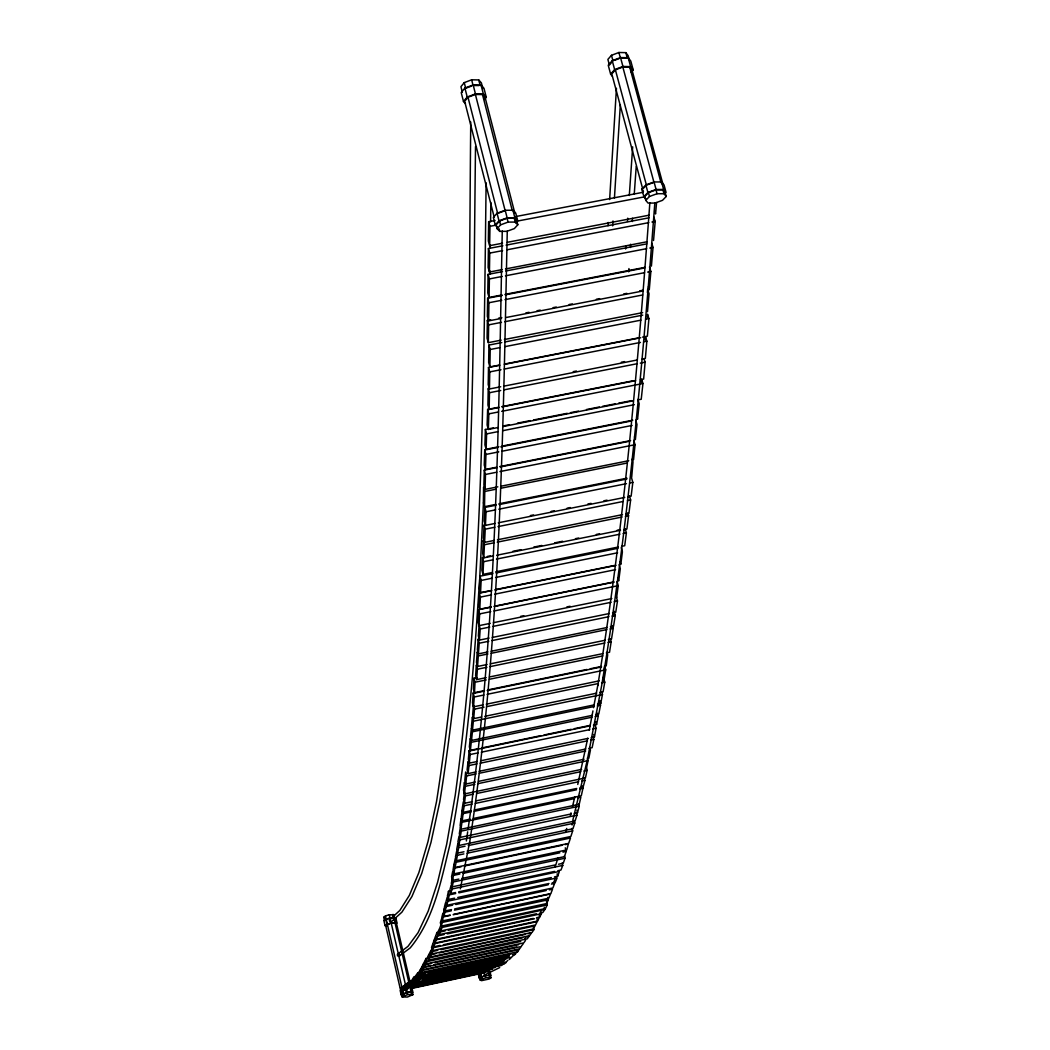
<?xml version="1.0" encoding="UTF-8"?>
<svg xmlns="http://www.w3.org/2000/svg" width="1050" height="1050" viewBox="0 0 1050 1050"><rect width="100%" height="100%" fill="white"/><g stroke="black" fill="none" stroke-linecap="round" stroke-linejoin="round"><path stroke-width="1.5" d="M470.741 122.023C468.444 348.652 471.699 577.041 436.524 801.596L427.993 841.562L418.884 872.563L409.356 895.374L399.866 910.416L389.708 919.734M475.519 146.528C472.815 365.085 474.574 585.322 439.819 801.741L430.973 842.467L421.719 873.442L411.915 896.556L401.927 912.135L391.453 921.651M486.111 182.766C483.656 387.109 482.659 592.384 455.241 795.244L446.67 844.279L437.601 882.315L428.177 911.177L418.058 932.663L407.938 946.418L397.412 954.293L397.543 955.854L399.105 956.13M489.956 274.011L489.996 270.756M490.271 247.971L490.311 244.716M490.586 221.931L490.822 202.414M495.075 220.487L488.644 221.707L488.329 241.106L489.654 245.674L502.543 243.206M490.573 319.751L487.371 320.381L487.082 338.205L488.342 342.654L501.204 340.148M502.058 295.457L487.646 298.239L487.344 316.404L488.631 320.88L501.48 318.399M502.504 271.609L488.079 274.378L487.777 292.937L489.077 297.439L501.939 294.958M502.871 245.766L488.421 248.535L488.119 267.501L489.431 272.042L502.294 269.561M484.523 506.678L484.772 491.452L483.591 487.213L483.354 502.464L484.523 506.678L495.731 504.433M489.654 245.674L489.983 226.301L488.644 221.707M488.631 320.88L488.933 302.741L487.646 298.239M489.077 297.439L489.392 278.919L488.079 274.378M489.431 272.042L489.746 253.089L488.421 248.535M488.342 342.654L488.644 324.857L487.371 320.381M499.721 365.295L488.499 367.487L488.211 384.576L489.458 388.973L500.706 386.767M501.756 342.576L488.933 345.069L488.644 362.499L489.891 366.923L499.538 365.046M489.169 409.461L489.471 392.713L488.224 388.329L487.935 405.103L489.169 409.461L498.829 407.558M489.458 388.973L489.759 371.897L488.499 367.487M489.891 366.923L490.206 349.506L488.933 345.069M502.267 230.974C498.383 430.395 496.873 630.866 468.129 828.634M507.268 231.079C502.871 434.818 500.942 639.712 469.77 841.522M497.149 467.565L484.299 470.124L483.892 485.087L485.074 489.379L497.844 486.833M485.074 489.379L485.481 474.456L484.299 470.124M497.582 447.497L484.733 450.043L484.26 465.071L485.454 469.429L496.624 467.211M493.408 427.901L485.376 429.476L484.916 444.872L486.124 449.256L498.868 446.723M486.124 449.256L486.596 433.886L485.376 429.476M485.454 469.429L485.94 454.427L484.733 450.043M498.855 407.203L487.633 409.408L487.121 425.014L488.329 429.437L497.989 427.534M488.329 429.437L488.854 413.858L487.633 409.408M496.046 505.194L484.877 507.426L484.273 521.062L485.428 525.381L495.036 523.451M483.446 502.806L479.811 576.345M483.827 557.852L484.417 544.74L483.276 540.461L482.698 553.599L483.827 557.852L493.474 555.909M485.428 525.381L486.045 511.77L484.877 507.426M492.857 573.602L480.021 576.201L479.43 588.696L480.546 592.896L491.702 590.638M480.546 592.896L481.136 580.427L480.021 576.201M477.173 677.552L473.983 678.208L473.445 689.128L474.482 693.144L483.998 691.176M482.974 574.403L483.604 561.697L482.475 557.432L481.858 570.15L482.974 574.403L492.529 572.46M484.588 542.391L485.231 529.174L484.076 524.856L483.446 538.086L484.588 542.391L494.209 540.448M490.521 590.612L479.273 592.896L478.669 605.023L479.771 609.21L490.941 606.939M474.482 693.144L475.02 682.237L473.983 678.208M479.771 609.21L480.375 597.109L479.273 592.896M491.282 607.123L478.538 609.709L477.908 621.482L478.997 625.643L490.206 623.359M478.997 625.643L479.64 613.896L478.538 609.709M608.029 225.75L608.226 222.469M609.63 199.566L616.442 88.318M612.675 225.855L612.99 220.946M614.434 198.043L620.327 104.79M479.443 640.093L480.191 629.016L479.115 624.829L478.367 635.919L479.443 640.093L489.064 638.124M479.587 579.561C473.891 668.364 467.014 757.378 449.886 844.817C441.066 880.372 434.175 918.829 410.235 947.874L399.394 955.946L399.827 955.041M625.603 248.994L625.826 245.752M627.506 221.432L627.729 218.177M629.304 195.484L632.678 146.843M628.714 271.806L628.95 268.564M630.446 247.485L630.683 244.243M632.297 221.537L632.533 218.295M634.266 193.974L636.234 166.412M476.648 679.612L477.396 669.231L476.346 665.109L475.611 675.517L476.648 679.612L486.255 677.644M477.54 666.474L478.301 655.948L477.238 651.801L476.477 662.353L477.54 666.474L487.108 664.506M478.433 653.874L479.22 643.217L478.157 639.03L477.369 649.714L478.433 653.874L487.974 651.919M484.457 690.611L473.235 692.921L472.487 702.791L473.524 706.847L483.066 704.865M473.524 706.847L474.272 696.99L473.235 692.921M649.858 202.729C638.019 364.206 624.12 525.761 597.752 685.624M654.832 202.834C642.666 364.35 628.425 525.932 601.624 685.755L587.265 760.213L572.841 820.142M473.694 718.646L474.495 709.157L473.484 705.114L472.684 714.617L473.694 718.646L481.688 716.992M647.378 292.582L647.666 289.314L649.044 293.751L647.482 311.692M631.693 477.238L633.019 461.869L632.179 459.06M656.565 202.558L655.567 213.951L654.609 210.932M649.477 267.002L650.869 271.464L649.281 289.748L648.362 286.794M651.407 266.109L653.034 247.433L651.617 242.944M653.533 240.502L655.2 221.419L653.769 216.904M645.238 339.951L645.514 336.814L646.866 341.184L645.356 358.391L642.141 359.021M647.273 317.389L647.548 314.199L648.913 318.596L647.378 336.158L642.561 337.102M644.227 359.271L645.133 362.171L643.637 379.063L640.421 379.693M478.708 748.584L469.153 750.579L468.352 759.229L469.324 763.153L477.343 761.486M469.324 763.153L470.137 754.53L469.153 750.579M472.474 730.157L473.353 721.206L472.342 717.163L471.476 726.141L472.474 730.157L594.313 704.865M633.544 459.769L635.066 444.688L633.793 440.396M465.78 784.035L466.607 775.924L465.636 772.013L464.822 780.15L465.78 784.035L475.361 782.027M471.516 740.473L472.408 731.784L471.411 727.755L470.518 736.47L471.516 740.473L592.423 715.326M470.348 750.776L471.24 742.311L470.256 738.308L469.363 746.799L470.348 750.776L590.179 725.826M641.288 382.266L641.616 379.116L642.941 383.512L641.235 399.249L638.019 399.879M468.09 773.601L468.996 765.555L468.024 761.604L467.132 769.676L468.09 773.601L476.044 771.934M464.454 793.944L465.347 786.279L464.389 782.381L463.509 790.072L464.454 793.944L581.621 769.374M462.21 820.824L463.089 813.632L462.158 809.812L461.278 817.031L462.21 820.824L470.151 819.158M464.481 803.303L465.386 795.887L464.441 792.002L463.549 799.457L464.481 803.303L472.434 801.636M627.742 512.886L628.556 515.721L626.916 528.977L623.7 529.633M631.601 478.065L632.835 482.383L631.142 496.125L627.939 496.768M629.396 495.679L630.63 499.971L628.924 513.332L625.708 513.975M461.029 829.224L461.934 822.294L461.016 818.488L460.123 825.444L461.029 829.224L579.206 804.3L580.847 797.239L577.671 797.908M606.231 665.949L607.674 654.911L606.939 652.247M625.17 528.636L626.378 532.875L624.711 545.711L621.534 546.354M617.059 581.516L618.227 585.664L616.613 597.555L615.851 594.812M467.67 831.823L466.358 840.958M616.337 596.82L617.479 600.981L615.759 612.202L612.557 612.859M610.444 639.004L611.179 641.734L609.525 652.26L606.322 652.916M463.168 812.346L464.231 805.744L463.299 801.872L462.236 808.487L463.168 812.346L471.161 810.666M613.41 615.851L614.158 611.218L615.287 615.366L613.541 626.168L610.365 626.824M612.491 625.524L613.239 628.268L611.533 638.938L608.344 639.594M453.876 873.889L454.821 868.048L453.941 864.386L453.009 870.24L453.876 873.889L566.751 849.909L568.365 843.964L565.176 844.633M460.241 837.388L461.265 831.101L460.359 827.295L459.336 833.608L460.241 837.388L571.161 813.96M604.157 668.679L604.629 665.805L605.706 669.847L604.078 679.836L603.356 677.171M603.133 681.411L603.684 678.195L604.761 682.211L603.081 691.832L599.891 692.488M591.216 737.717L594.431 737.047L596.046 728.293L595.022 724.369M389.34 920.299L389.865 921.769L391.178 921.834M587.724 738.268L577.762 784.442M589.26 730.222L592.935 710.916M593.539 707.687L597.831 685.164M597.516 704.196L600.718 703.526L602.464 694.444L601.755 691.766M588.827 758.271L590.441 750.028L589.772 747.442M599.826 702.516L600.521 705.18L598.789 714.013L595.599 714.669M458.824 845.513L459.952 839.856L459.06 836.062L457.931 841.733L458.824 845.513L575.098 820.929L576.962 815.141L576.345 812.621M457.59 853.138L458.706 847.573L457.813 843.806L456.711 849.384L457.59 853.138L463.995 851.773M456.356 860.737L457.459 855.264L456.566 851.524L455.477 857.01L456.356 860.737L570.872 836.469L572.67 830.865L572.066 828.384M460.346 888.825L469.691 841.956M593.381 725.156L596.571 724.487L598.303 715.877L597.621 713.239M593.158 736.877L593.827 739.489L592.121 747.679L588.945 748.335M455.031 867.484L456.146 862.247L455.267 858.519L454.164 863.783L455.031 867.484L568.68 843.373L570.491 838.005L456.146 862.247M452.419 880.464L453.508 875.385L452.642 871.71L451.566 876.816L452.419 880.464L458.824 879.099M586.438 768.364L588.105 760.567L587.449 757.995M582.278 785.899L582.921 788.419L581.293 795.756L473.327 818.488M586.451 767.786L587.107 770.346L585.428 777.906L475.624 800.966M452.169 886.856L453.272 881.961L452.419 878.312L451.329 883.234L452.169 886.856L555.345 864.911M451.671 890.61L448.481 891.293L447.405 895.939L448.232 899.522L454.584 898.17M448.232 899.522L449.321 894.889L448.481 891.293M570.268 816.008L571.016 812.844M572.512 806.531L574.757 797.068M445.174 910.941L446.25 906.544L445.436 903L444.36 907.397L445.174 910.941L451.513 909.576M453.246 914.773L550.528 893.97L548.835 898.183L442.588 920.903L444.15 908.644L444.964 912.174L443.887 916.414L450.279 915.062M450.739 893.524L451.894 889.009L451.054 885.373L449.912 889.914L450.739 893.524L455.542 892.5M442.864 913.303L441.788 917.411L442.588 920.903M584.299 777.814L584.942 780.386L583.104 787.119L579.915 787.789M574.337 813.291L577.5 812.634L579.259 806.203L578.629 803.683M446.775 905.323L447.93 901.149L447.116 897.566L445.961 901.753L446.775 905.323L548.979 883.509M555.188 866.998L557.957 857.745M565.819 831.508L566.738 828.424M441.158 926.139L442.299 922.425L441.512 918.934L440.37 922.661L441.158 926.139L546.63 903.564L548.363 899.745L547.824 897.422M572.066 824.985L572.985 822.124M574.192 820.522L574.809 823.016L572.985 828.712L467.197 851.104M440.803 930.943L441.984 927.452L441.184 923.987L440.029 927.478L440.803 930.943L545.475 908.513L547.247 904.916L546.433 901.464M565.281 847.796L566.16 851.445L564.401 856.656L462.013 878.417M433.755 946.811L434.871 943.582L434.096 940.196L432.994 943.451L433.755 946.811L440.108 945.446M435.094 943.044L436.223 939.803L435.448 936.403L434.319 939.658L435.094 943.044L537.534 921.06L539.241 917.713M564.454 855.776L565.044 858.204L563.286 863.218L558.521 864.229M440.121 931.822L436.931 932.505L435.776 935.773L436.551 939.186L533.347 918.422M436.551 939.186L437.706 935.931L436.931 932.505M554.492 876.868L557.668 876.199L559.387 871.434L458.889 892.854M432.285 950.683L433.427 947.678L432.666 944.304L431.537 947.336L432.285 950.683L533.361 928.974L535.041 925.851L433.427 947.678M554.033 881.068L554.597 883.431L552.904 887.933L454.689 908.906M562.196 862.995L562.774 865.397L560.962 870.043L557.773 870.726M552.169 882.827L555.358 882.144L557.156 877.866L447.93 901.149M432.206 948.032L431.012 950.657L431.747 953.991L532.087 932.426L533.846 929.709L533.334 927.491M431.747 953.991L432.954 951.392L437.758 950.355M483.669 972.72L484.365 974.649M405.576 989.586L405.497 990.885L406.599 991.581M439.018 934.658L440.344 931.954L439.569 928.489L438.257 931.206L439.018 934.658L536.497 913.763M430.041 957.062L431.248 954.608L430.5 951.274L429.292 953.754L430.041 957.062L529.633 935.655L531.379 933.082L528.202 933.765M429.306 957.705L426.116 958.388L424.935 960.724L425.67 963.992L523.779 942.874L525.486 940.446L524.987 938.267M425.67 963.992L426.851 961.669L426.116 958.388M536.524 917.739L539.7 917.057L541.433 913.697L540.908 911.426M422.769 969.701L423.924 967.47L423.202 964.241L422.048 966.486L422.769 969.701L519.592 948.846L521.259 946.522L423.924 967.47M428.4 960.081L429.608 957.758L428.873 954.45L427.665 956.799L428.4 960.081L527.284 938.818L529.029 936.377L525.814 937.072M424.121 966.932L425.316 964.766L424.594 961.511L423.399 963.677L424.121 966.932L430.513 965.554M421.273 972.484L422.441 970.384L421.733 967.168L420.564 969.281L421.273 972.484L517.755 951.733L515.878 952.928M544.268 907.279L544.793 909.576L542.889 912.397L539.7 913.08M416.916 976.566L413.752 977.248L412.584 978.862L413.267 981.973L419.58 980.608M413.267 981.973L414.435 980.372L503.186 961.222M418.543 975.896L417.848 972.733L416.64 974.374L417.322 977.511L418.543 975.896L509.158 956.419M521.561 945.945L523.268 943.688M517.453 951.759L519.12 949.554L422.441 970.384M416.916 978.114L416.233 974.978L415.026 976.553L415.708 979.676L416.916 978.114L506.244 958.847M482.816 88.541L481.373 82.884L478.734 79.931L471.647 79.813L464.258 82.622L460.924 86.691L462.367 92.334M484.417 99.527L486.281 97.282L483.984 88.318L481.058 85.037L473.156 84.919L464.914 88.043L461.212 92.557L463.496 101.522L465.465 103.688M463.496 101.522L467.211 97.02L475.453 93.896L483.367 94.014L486.281 97.282M485.126 97.493L482.501 94.566L475.401 94.461L467.998 97.269L464.651 101.312L494.222 217.284M420.262 974.387L419.002 975.857L418.307 972.694L419.567 971.197L420.262 974.387L425.04 973.35M629.265 59.85L628.123 55.65L625.813 52.644L618.909 52.5L611.481 55.309L607.884 59.404L609.394 65.021L611.192 62.974M631.181 72.201L633.202 69.93L630.788 61.044L628.228 57.711L620.537 57.553L612.242 60.677L608.239 65.231L610.628 74.13L612.373 76.322M610.628 74.13L614.644 69.589L622.939 66.465L630.63 66.623L633.202 69.93M632.048 70.14L629.738 67.174L622.834 67.043L615.392 69.838L611.783 73.92L642.731 189.013M515.812 222.823L517.702 220.736L515.76 213.176L512.951 210.236L505.194 210.262L497.057 213.255L493.342 217.442L495.272 225.002L497.162 226.944M495.272 225.002L498.999 220.828L507.137 217.836L514.894 217.796L517.702 220.736M516.823 220.907L514.224 218.203L507.084 218.229L499.59 220.986L496.151 224.844L497.136 228.703L499.748 231.381L506.874 231.328L514.342 228.598L517.808 224.766L516.036 217.875M497.136 228.703L500.574 224.857L508.069 222.101L515.222 222.062L517.808 224.766M646.367 199.644L643.873 196.691L641.852 189.184L645.868 184.957L654.058 181.952L661.592 181.965L664.046 184.957L666.081 192.452L663.626 189.473L661.592 181.965M643.65 188.042L646.419 185.115L653.966 182.359L622.834 67.043M643.873 196.691L647.889 192.465L656.079 189.473L663.626 189.473M665.201 192.623L662.944 189.879L656.001 189.879L648.441 192.636L644.739 196.521L645.776 200.353L648.073 203.083L654.99 203.057L662.511 200.327L666.238 196.455L663.981 188.121M645.776 200.353L649.477 196.481L657.038 193.725L663.981 193.712L666.238 196.455M507.951 960.199L506.297 961.905L422.73 979.939M513.306 955.474L511.599 957.193L417.322 977.511M509.342 959.49L511.035 957.823M513.909 955.395L515.668 953.82L512.492 954.503M407.558 989.336L401.244 990.701L400.601 987.748L404.946 986.134M402.281 986.934L403.476 986.003L404.119 988.995L402.924 989.914L402.281 986.934L405.471 986.252M410.865 986.475L406.127 987.499L405.471 984.48L410.169 982.813M408.214 982.538L406.98 983.509L407.636 986.541L408.883 985.582L408.214 982.538L411.416 981.842M420.381 973.508L421.759 972.418L421.063 969.216L419.685 970.305L420.381 973.508L511.101 953.951M393.054 914.327L393.789 917.516L390.023 917.936L384.497 920.456L383.762 917.254L385.429 915.954L389.274 914.734L394.524 914.957M392.831 917.477L385.744 919.131L383.88 920.574L385.048 925.641L386.702 926.336M385.048 925.641L391.204 922.845L397.044 923.081L395.876 918.015L394.236 917.319L395.404 922.386M400.68 990.583L385.665 925.509L391.191 923.003L396.441 923.212M401.244 990.701L407.177 988.759M406.127 987.499L414.934 984.834M405.786 987.892L404.578 988.824L403.935 985.832L405.142 984.887L405.786 987.892L410.524 986.869M411.403 983.85L410.734 980.766L409.461 981.763L410.13 984.834L418.071 982.472M409.776 985.241L408.529 986.212L407.873 983.154L409.119 982.183L409.776 985.241L501.506 965.449M412.978 982.853L411.705 983.85L411.036 980.753L412.309 979.742L412.978 982.853L501.073 963.847M403.029 993.562L402.058 989.336L400.208 990.675L401.192 994.901L407.242 992.263L412.939 992.355L411.967 988.142M400.995 991.987L402.15 996.949L407.728 994.521L412.978 994.612L412.479 992.46L411.009 991.909L407.229 992.368L401.651 994.796L403.121 995.347M412.978 994.612L407.4 997.041L402.15 996.949M479.732 974.453L478.223 973.836L479.22 978.036L485.376 975.384M479.679 977.931L485.349 975.489L490.914 975.516L489.917 971.316M480.191 980.083L485.861 977.642L490.967 977.76L489.195 979.007L481.583 980.647L480.191 980.083L478.682 973.731M397.635 954.03L399.223 953.899M501.992 965.016L503.724 963.939M505.877 962.811L504.118 963.9L420.945 981.789M485.363 974.571L499.682 967.575M471.621 86.047L465.701 88.279L464.258 82.622M614.473 60.362L618.936 58.682M437.706 935.931L444.084 934.566M447.274 933.883L541.433 913.697M436.223 939.803L534.489 918.737M434.871 943.582L537.206 921.624L535.526 924.958L443.297 944.764M440.961 949.672L533.846 929.709M431.248 954.608L436.012 953.584M439.189 952.901L525.026 934.447M429.608 957.758L522.611 937.755M426.851 961.669L520.721 941.469M425.316 964.766L431.642 963.401M434.805 962.732L518.529 944.711M433.702 964.858L516.771 946.982M428.216 972.668L509.303 955.198M415.708 979.676L504.591 960.514M405.471 984.48L408.634 983.797M410.13 984.834L416.469 983.469M419.633 982.787L498.829 965.698M400.601 987.748L403.764 987.066M418.136 984.139L494.996 967.549M417.191 985.11L491.492 969.058M415.262 985.845L492.621 969.15M404.119 988.995L410.511 987.617M412.571 987.105L489.326 970.528M411.928 987.735L484.877 971.985M402.924 989.914L407.702 988.877M412.466 987.853L487.121 971.736M412.296 988.312L484.89 972.641M453.272 881.961L565.044 858.204M451.894 889.009L562.774 865.397M458.732 891.817L554.584 871.408M449.321 894.889L455.7 893.524M457.748 897.487L551.316 877.551M446.25 906.544L452.629 905.192M455.818 904.509L548.218 884.783M551.408 884.113L554.597 883.431M444.964 912.174L451.29 910.822M454.453 910.14L546.21 890.544M549.373 889.875L552.536 889.192L550.843 893.563L453.469 914.379M443.678 916.821L450.056 915.456M442.299 922.425L548.363 899.745M441.984 927.452L547.247 904.916M440.344 931.954L445.082 930.943M448.258 930.261L544.793 909.576M461.265 831.101L579.259 806.203M459.952 839.856L576.962 815.141M458.706 847.573L465.058 846.221M468.248 845.552L574.809 823.016M457.459 855.264L463.851 853.913M467.053 853.23L572.67 830.865M454.821 868.048L461.212 866.696M464.415 866.014L561.973 845.316M453.508 875.385L459.848 874.033M463.024 873.364L559.821 852.797M562.984 852.128L566.16 851.445M479.22 771.278L585.769 749.004M466.607 775.924L476.136 773.929M479.299 773.259L585.677 751.026M478.564 781.358L584.023 759.281M465.347 786.279L474.915 784.284M478.104 783.615L588.105 760.567M465.386 795.887L473.392 794.207M476.608 793.524L580.702 771.684M583.905 771.015L587.107 770.346M464.231 805.744L472.172 804.077M475.348 803.408L578.589 781.725M581.766 781.056L584.942 780.386M474.364 809.996L576.712 788.471M463.089 813.632L471.069 811.952M474.272 811.283L576.529 789.771M579.718 789.101L582.921 788.419M461.934 822.294L574.494 798.578M473.353 721.206L602.464 694.444M472.408 731.784L594.116 706.506M597.319 705.836L600.521 705.18M471.24 742.311L591.951 717.203M595.127 716.546L598.303 715.877M481.898 747.928L540.842 735.643M544.031 734.987L571.121 729.343M574.298 728.674L590.231 725.366M470.137 754.53L478.104 752.863M481.294 752.207L589.667 729.619M592.856 728.949L596.046 728.293M480.559 760.817L588.013 738.386M468.996 765.555L476.989 763.875M480.191 763.206L587.423 740.828M590.625 740.158L593.827 739.489M477.396 669.231L486.951 667.262M490.14 666.606L604.813 643.033M608.003 642.377L611.179 641.734M489.458 676.974L603.12 653.572M475.02 682.237L486.216 679.928M489.405 679.271L602.884 655.896M487.659 689.942L587.003 669.454M590.205 668.784L601.427 666.474M487.174 690.519L601.479 666.934M474.272 696.99L483.892 695.008M487.095 694.339L605.706 669.847M486.255 704.209L599.301 680.833M474.495 709.157L484.037 707.188M487.213 706.532L598.408 683.524M601.584 682.867L604.761 682.211M484.877 716.323L596.702 693.158M520.603 616.363L523.793 615.707M566.869 606.913L570.058 606.27M493.408 622.702L611.809 598.539M480.191 629.016L489.773 627.06M492.962 626.417L611.1 602.293M614.289 601.637L617.479 600.981M492.266 637.468L609.354 613.515M479.22 643.217L488.827 641.248M492.03 640.592L608.882 616.678M612.084 616.022L615.287 615.366M491.151 651.262L607.189 627.48M478.301 655.948L487.948 653.966M491.151 653.31L606.808 629.58M610.024 628.924L613.239 628.268M490.298 663.849L605.154 640.251M495.718 571.817L618.345 547.011M496.059 572.959L617.991 548.271M481.136 580.427L492.371 578.156M495.587 577.5L617.584 552.786M495.351 589.641L614.303 565.491M494.891 589.995L616.009 565.399M480.375 597.109L491.505 594.851M494.694 594.195L615.536 569.651M494.143 606.283L613.909 581.91M494.458 606.467L613.883 582.159M479.64 613.896L490.783 611.625M493.973 610.982L618.227 585.664M530.381 515.55L533.584 514.92M551.145 511.389L554.334 510.746M567.118 508.187L570.308 507.544M587.882 504.013L591.071 503.37M603.842 500.811L607.044 500.167M498.238 522.808L624.737 497.411M485.231 529.174L494.812 527.244M498.002 526.614L622.637 501.572M627.428 500.614L630.63 499.971M497.411 539.805L622.506 514.631M484.417 544.74L494.025 542.811M497.227 542.168L622.151 517.007M625.354 516.364L628.556 515.721M487.292 556.461L490.494 555.817M512.938 551.289L520.957 549.675M533.781 547.076L541.8 545.462M554.623 542.876L562.643 541.262M575.466 538.676L578.668 538.02M596.308 534.463L599.511 533.82M617.151 530.263L620.353 529.607M496.689 555.266L620.484 530.276M483.604 561.697L493.238 559.755M496.44 559.112L619.959 534.174M623.162 533.518L626.378 532.875M499.813 466.581L630.577 440.58M500.364 466.935L628.976 441.354M485.481 474.456L496.742 472.211M499.958 471.568L635.066 444.688M501.034 486.202L628.753 460.714M484.772 491.452L495.928 489.221M500.719 488.263L626.64 463.142M498.921 503.803L626.903 478.196M499.236 504.564L626.811 479.023M486.045 511.77L495.613 509.854M498.803 509.224L626.456 483.656M629.646 483.013L632.835 482.383M488.854 413.858L498.488 411.967M501.69 411.337L642.941 383.512M503.042 425.998L509.46 424.725M517.492 423.137L530.329 420.604M533.544 419.974L567.249 413.319M570.465 412.676L578.497 411.101M586.517 409.513L599.366 406.98M602.569 406.337L615.418 403.804M618.621 403.174L631.47 400.641M502.819 426.589L633.189 400.837M486.596 433.886L497.844 431.668M502.661 430.71L634.371 404.683M502.058 446.092L632.769 420.197M500.798 446.867L630.879 421.089M485.94 454.427L498.789 451.867M502.005 451.238L632.153 425.421M504.354 364.101L639.345 337.733M504.525 364.363L640.71 337.746M489.759 371.897L500.981 369.705M504.184 369.075L640.447 342.431M643.663 341.801L646.866 341.184M573.221 371.661L576.437 371.031M621.337 362.224L624.54 361.594M503.921 386.137L637.311 359.966M489.471 392.713L500.706 390.508M503.908 389.878L637.101 363.733M640.316 363.116L645.133 362.171M502.071 406.573L633.596 380.691M502.044 406.928L635.591 380.651M498.579 318.202L501.795 317.586M525.84 312.926L529.043 312.309M537.062 310.748L540.264 310.131M553.087 307.65L556.29 307.02M569.113 304.539L572.316 303.923M596.361 299.263L599.576 298.633M623.621 293.974L626.824 293.357M639.647 290.876L642.849 290.246M506.297 317.467L642.863 290.994M488.644 324.857L501.48 322.363M504.683 321.746L642.626 294.984M504.42 339.517L642.666 312.624M504.958 341.946L642.744 315.131M490.206 349.506L499.826 347.629M504.63 346.697L640.907 320.158M645.711 319.213L648.913 318.596M505.509 268.944L647.102 241.749M505.719 270.992L646.813 243.876M489.392 278.919L502.215 276.439M505.431 275.822L646.616 248.666M649.832 248.049L653.034 247.433M505.142 294.341L644.976 267.356M505.26 294.84L644.674 267.934M488.933 302.741L501.756 300.261M504.971 299.644L644.464 272.698M647.666 272.081L650.869 271.464M515.97 216.51L642.954 192.321M489.983 226.301L496.414 225.081M515.721 221.393L644.398 196.875M507.373 242.287L649.123 215.184M506.074 245.149L648.952 217.823M489.746 253.089L502.596 250.635M507.413 249.716L648.769 222.639M651.984 222.023L655.2 221.419M478.774 85.575L473.091 85.483L471.647 79.813M401.192 994.901L402.793 995.492M479.22 978.036L480.729 978.653M489.09 975.043L490.455 975.608M385.665 925.509L387.148 926.126M383.762 917.254L385.245 917.884M641.852 189.184L643.519 191.166M662.419 184.209L660.909 182.359L629.738 67.174M637.888 399.367L639.188 403.738L637.56 419.252L636.694 416.351M635.696 420.131L636.982 424.476L635.368 439.622L634.515 436.748M621.206 547.628L622.401 551.814L620.799 564.428L620.012 561.645M619.133 564.506L620.301 568.68L618.699 580.939L617.925 578.169M631.247 67.187L662.747 183.553M628.228 57.711L630.63 66.623M625.813 52.644L627.336 58.262L620.432 58.131L618.909 52.5M662.944 189.879L663.981 193.712M620.537 57.553L622.939 66.465M654.058 181.952L656.079 189.473M656.001 189.879L657.038 193.725M611.481 55.309L612.99 60.926M615.392 69.838L646.419 185.115M648.441 192.636L649.477 196.481M612.242 60.677L614.644 69.589M645.868 184.957L647.889 192.465M600.023 700.875L600.718 703.526M593.749 734.449L594.431 737.047M595.888 721.862L596.571 724.487M484.352 94.513L514.881 213.347M481.058 85.037L483.367 94.014M512.951 210.236L514.894 217.796M478.734 79.931L480.191 85.588M482.501 94.566L512.282 210.63M514.224 218.203L515.222 222.062M473.156 84.919L475.453 93.896M505.194 210.262L507.137 217.836M475.401 94.461L505.142 210.656L497.648 213.412L467.998 97.269M507.084 218.229L508.069 222.101M499.59 220.986L500.574 224.857M497.057 213.255L498.999 220.828M464.914 88.043L467.211 97.02M499.091 228.808L499.748 231.381M576.883 810.128L577.5 812.634M557.091 873.823L557.668 876.199M489.786 972.812L490.967 977.76M488.762 972.09L489.431 974.899M488.421 972.234L489.602 977.183M485.349 975.489L485.861 977.642M554.518 878.601L555.358 882.144M480.454 972.484L481.963 978.836M480.152 972.471L481.149 976.684M539.175 914.799L539.7 917.057M537.009 918.816L537.534 921.06M395.273 918.146L410.038 981.894M410.694 988.942L411.351 991.764M394.078 918.789L408.936 982.918M410.366 989.087L411.508 994.061M389.274 914.734L390.613 920.483M391.191 923.003L405.51 984.966M406.586 989.441L407.728 994.521M385.429 915.954L402.006 987.748M402.373 989.336L403.843 995.728M385.744 919.131L386.912 924.197M413.752 977.248L414.435 980.372M406.691 983.522L407.348 986.541M401.783 986.816L402.413 989.783"/></g></svg>
